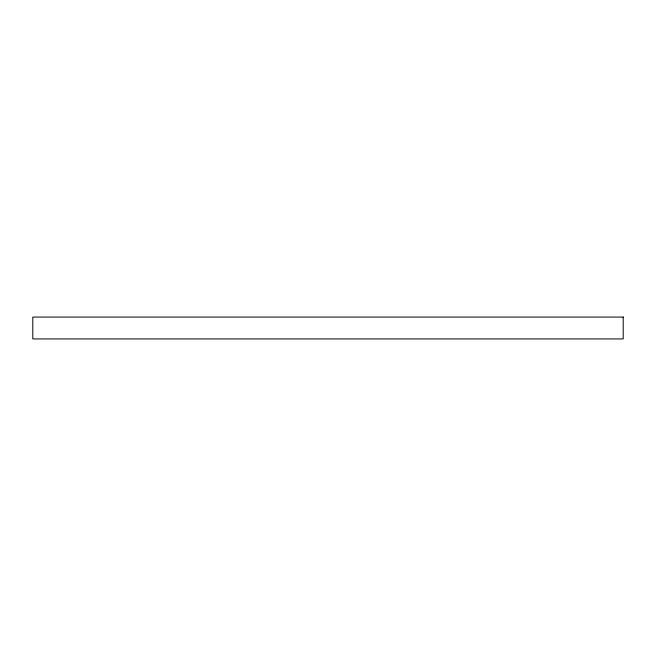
<?xml version="1.0" encoding="UTF-8"?>
<svg xmlns="http://www.w3.org/2000/svg" width="656" height="656" viewBox="0 0 656 656"><rect width="100%" height="100%" fill="white"/><g stroke="black" fill="none" stroke-linecap="round" stroke-linejoin="round"><path stroke-width="0.98" d="M623.2 317.069L32.8 317.069L32.8 338.931L623.2 338.931L623.2 317.069"/></g></svg>
